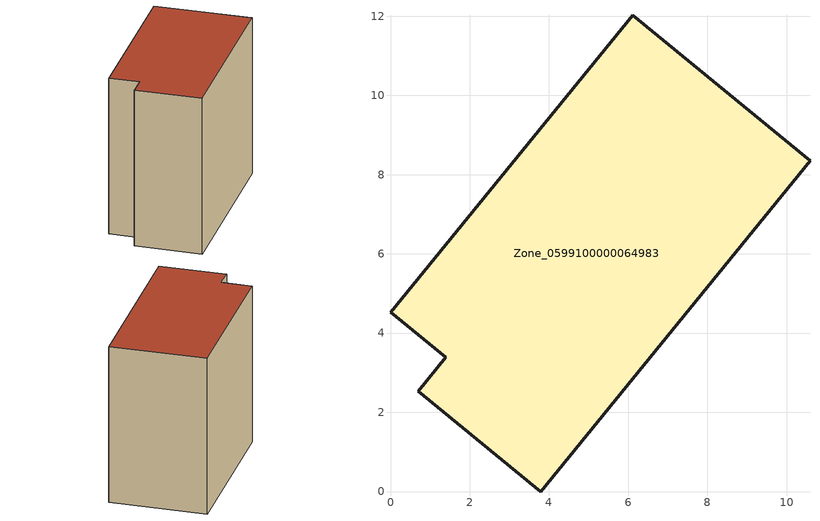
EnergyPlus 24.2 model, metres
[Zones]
Zone_0599100000064983
 floor ground (C_G): 0.7,2.53 1.4,3.39 0,4.53 6.12,12.02 10.59,8.35 3.79,0 z0
 wall outside (C_F): 1.4,3.39 0.7,2.53 3.79,0 10.59,8.35 6.12,12.02 0,4.53 1.4,3.39 z0:9.8
 roof outside (C_R): 6.12,12.02 0,4.53 1.4,3.39 0.7,2.53 3.79,0 10.59,8.35 z9.8
[BUILDING]
Pand.0599100000064983: North Axis=0; Terrain=City; Loads Convergence Tolerance Value=0.04; Temperature Convergence Tolerance Value=0.4; Solar Distribution=FullExterior; Maximum Number of Warmup Days=25; Minimum Number of Warmup Days=1
[Site:Location]
Rotterdam.The.Hague.AP_ZH_NLD Design_Conditions: Latitude=51.96; Longitude=4.45; Time Zone=1; Elevation=-4.5
[SITE:GROUNDTEMPERATURE:BUILDINGSURFACE]
18, 18, 18, 18, 18, 18, 18, 18, 18, 18, 18, 18
[MATERIAL] Thermal Absorptance=0.9; Solar Absorptance=0.7; Visible Absorptance=0.7
Name | Roughness | Thickness | Conductivity | Density | Specific Heat
G.TI.1946 | MediumSmooth | 0.15 | 1 | 540 | 1210
F.TI.1946 | Rough | 0.3 | 0.857143 | 1920 | 840
R.TI.1946 | MediumRough | 0.2 | 0.1 | 1500 | 1000
[CONSTRUCTION]
C_G: G.TI.1946
C_F: F.TI.1946
C_R: R.TI.1946
[ZONE]
Zone_0599100000064983: Type=1; Multiplier=1; Ceiling Height=Autocalculate; Volume=Autocalculate; Floor Area=autocalculate; Part of Total Floor Area=Yes
[ZONEINFILTRATION:DESIGNFLOWRATE]
Infil_Zone_0599100000064983: Zone or ZoneList or Space or SpaceList=Zone_0599100000064983; Schedule=AlwaysOn; Design Flow Rate Calculation Method=Flow/Area; Flow Rate per Floor Area=0.003; Constant Term Coefficient=1; Temperature Term Coefficient=0; Velocity Term Coefficient=0; Velocity Squared Term Coefficient=0
[HVACTEMPLATE:ZONE:IDEALLOADSAIRSYSTEM]
Zone_0599100000064983: Maximum Heating Supply Air Temperature=50; Minimum Cooling Supply Air Temperature=13; Maximum Heating Supply Air Humidity Ratio=0.0156; Minimum Cooling Supply Air Humidity Ratio=0.0077; Heating Limit=NoLimit; Cooling Limit=NoLimit; Dehumidification Control Type=ConstantSensibleHeatRatio; Cooling Sensible Heat Ratio=0.7; Dehumidification Setpoint=60; Humidification Control Type=None; Humidification Setpoint=30; Outdoor Air Method=None; Outdoor Air Flow Rate per Person=0.00944; Outdoor Air Flow Rate per Zone Floor Area=0; Outdoor Air Flow Rate per Zone=0; Demand Controlled Ventilation Type=None; Outdoor Air Economizer Type=NoEconomizer; Heat Recovery Type=None; Sensible Heat Recovery Effectiveness=0.7; Latent Heat Recovery Effectiveness=0.65
[ZONECONTROL:THERMOSTAT]
ThermostatControl_Zone_0599100000064983: Zone or ZoneList=Zone_0599100000064983; Control Type Schedule=DualSetpointControlType; Control 1=Thermostat_Zone_0599100000064983; Temperature Difference Between Cutout And Setpoint=0
[THERMOSTATSETPOINT:DUALSETPOINT]
Thermostat_Zone_0599100000064983: Heating Setpoint Temperature Schedule=HeatingSetpoint_Zone_0599100000064983; Cooling Setpoint Temperature Schedule=CoolingSetpoint_Zone_0599100000064983
[SCHEDULE:COMPACT]
HeatingSetpoint_Zone_0599100000064983: Through: 12/31, For: AllDays, Until: 24:00, 21
CoolingSetpoint_Zone_0599100000064983: Through: 12/31, For: AllDays, Until: 24:00, 24
DualSetpointControlType: Through: 12/31, For: AllDays, Until: 24:00, 4
AlwaysOn: Through: 12/31, For: AllDays, Until: 24:00, 1
